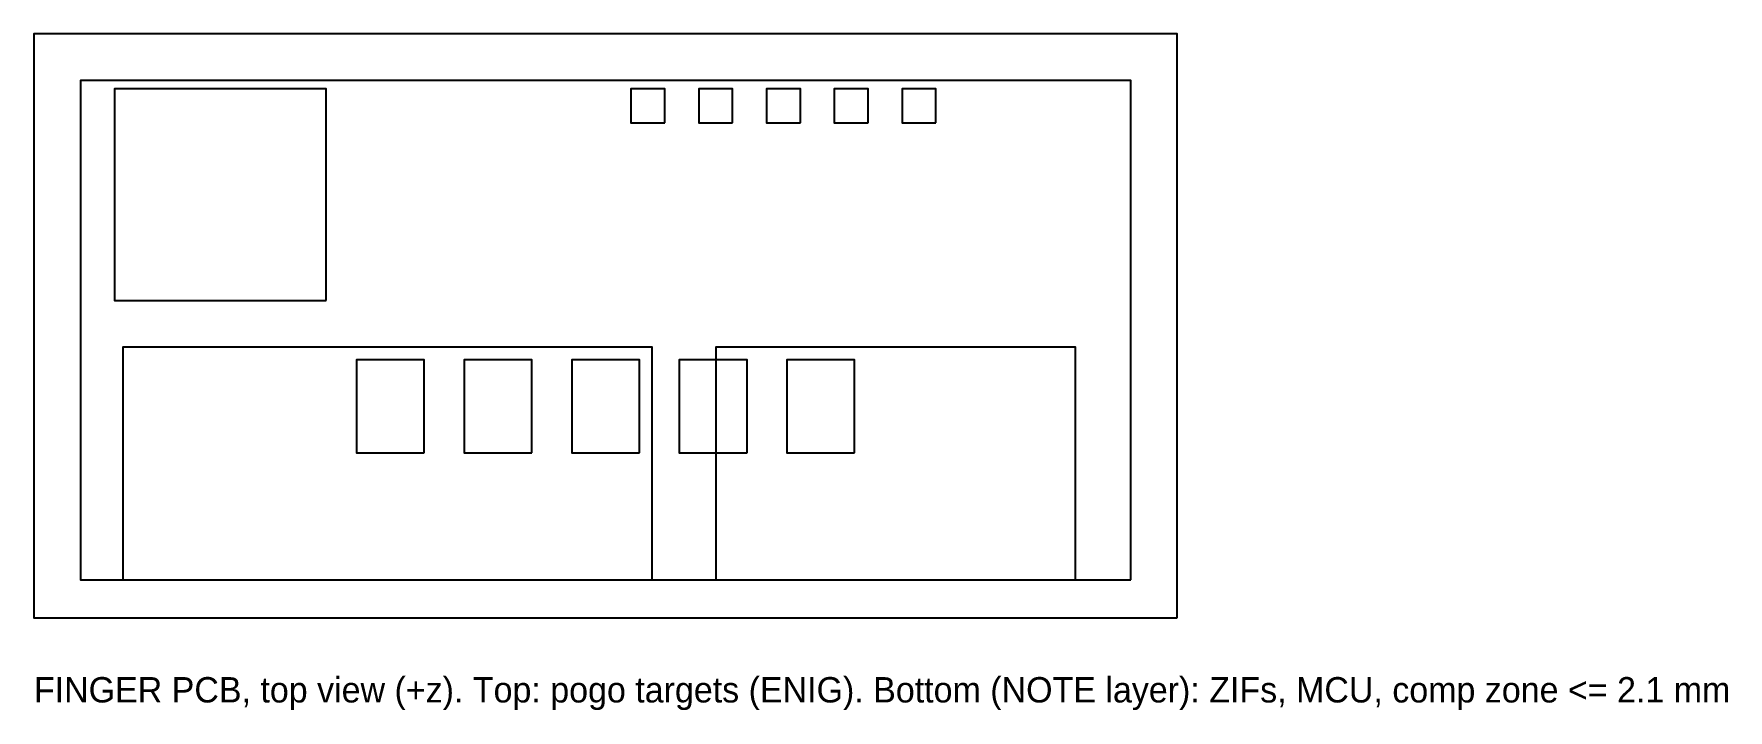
# Model space of a CAD drawing. Header units: millimetres. Extents: x -13.5 to 26.5, y 3.3 to 19.3.
import ezdxf

# ---------------------------------------------------------------- set-up
doc = ezdxf.new("R2010")
doc.units = ezdxf.units.MM
for name, color, linetype in [('CU_ELECTRODE', 1, 'Continuous'), ('CU_TRACE', 1, 'Continuous'), ('NOTE', 8, 'Continuous'), ('OUTLINE', 7, 'Continuous')]:
    doc.layers.add(name, color=color, linetype=linetype)

msp = doc.modelspace()

# ---------------------------------------------------------------- linework, layer by layer
at = {"layer": 'CU_ELECTRODE'}
for points in [[(-4.28, 9.4), (-4.28, 11.6), (-5.88, 11.6), (-5.88, 9.4), (-4.28, 9.4)], [(-1.74, 9.4), (-1.74, 11.6), (-3.34, 11.6), (-3.34, 9.4), (-1.74, 9.4)], [(0.8, 9.4), (0.8, 11.6), (-0.8, 11.6), (-0.8, 9.4), (0.8, 9.4)], [(3.34, 9.4), (3.34, 11.6), (1.74, 11.6), (1.74, 9.4), (3.34, 9.4)], [(5.88, 9.4), (5.88, 11.6), (4.28, 11.6), (4.28, 9.4), (5.88, 9.4)]]:
    msp.add_lwpolyline(points, close=True, dxfattribs=at)
at = {"layer": 'CU_TRACE'}
for points in [[(1.4, 17.2), (1.4, 18), (0.6, 18), (0.6, 17.2), (1.4, 17.2)], [(3, 17.2), (3, 18), (2.2, 18), (2.2, 17.2), (3, 17.2)], [(4.6, 17.2), (4.6, 18), (3.8, 18), (3.8, 17.2), (4.6, 17.2)], [(6.2, 17.2), (6.2, 18), (5.4, 18), (5.4, 17.2), (6.2, 17.2)], [(7.8, 17.2), (7.8, 18), (7, 18), (7, 17.2), (7.8, 17.2)]]:
    msp.add_lwpolyline(points, close=True, dxfattribs=at)
at = {"layer": 'NOTE'}
for points in [[(12.4, 6.4), (12.4, 18.2), (-12.4, 18.2), (-12.4, 6.4), (12.4, 6.4)], [(-6.6, 13), (-6.6, 18), (-11.6, 18), (-11.6, 13), (-6.6, 13)], [(1.1, 6.4), (1.1, 11.9), (-11.4, 11.9), (-11.4, 6.4), (1.1, 6.4)], [(11.1, 6.4), (11.1, 11.9), (2.6, 11.9), (2.6, 6.4), (11.1, 6.4)]]:
    msp.add_lwpolyline(points, close=True, dxfattribs=at)
at = {"layer": 'OUTLINE'}
msp.add_lwpolyline([(13.5, 5.5), (13.5, 19.3), (-13.5, 19.3), (-13.5, 5.5), (13.5, 5.5)], close=True, dxfattribs=at)

# ---------------------------------------------------------------- texts
at = {"layer": 'NOTE'}
msp.add_text('FINGER PCB, top view (+z). Top: pogo targets (ENIG). Bottom (NOTE layer): ZIFs, MCU, comp zone <= 2.1 mm', height=0.6, dxfattribs=at).set_placement((-13.5, 3.5))

doc.saveas('drawing.dxf')
